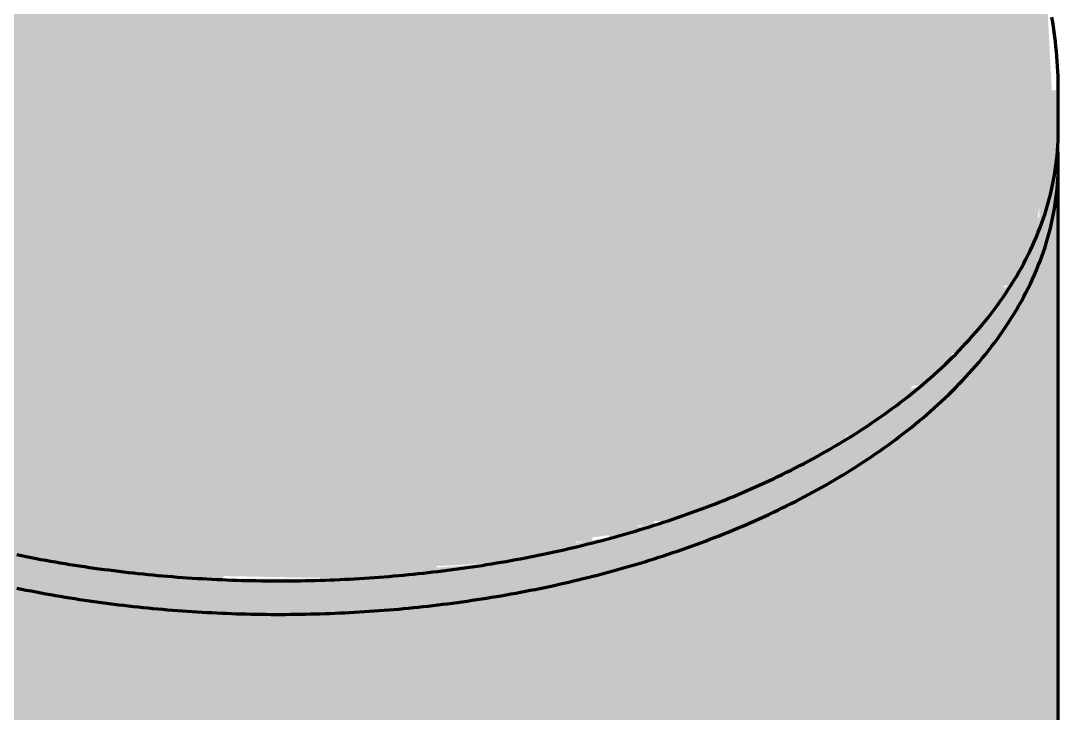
# Model space of a CAD drawing. Header units: millimetres. Extents: x 0 to 420, y 0 to 297.
# Drawn here: x 219.76 to 245.05, y 226.49 to 243.38 of the extents above; entities that cross this region are included whole.
import ezdxf

# ---------------------------------------------------------------- set-up
doc = ezdxf.new("R2010")
doc.units = ezdxf.units.MM
doc.layers.add('01-VISIBLE', color=7, linetype='CONTINUOUS', lineweight=70)
doc.layers.add('13-GRAFICA', color=30, linetype='CONTINUOUS', lineweight=18)

msp = doc.modelspace()

# ---------------------------------------------------------------- hatches: boundary and pattern name
at = {"layer": '13-GRAFICA', "true_color": 0xc4c8ce}
h = msp.add_hatch(color=7, dxfattribs=at)
h.dxf.hatch_style = 1
h.paths.add_polyline_path([(211.194, 248.675), (211.394, 248.675), (211.394, 248.775), (211.494, 248.775), (212.094, 249.475), (212.294, 249.475), (212.994, 250.275), (213.194, 250.275), (213.794, 250.975), (213.994, 250.975), (214.694, 251.775), (214.894, 251.775), (215.594, 252.575), (215.794, 252.575), (215.794, 252.675), (215.894, 252.675), (216.494, 253.375), (216.694, 253.375), (217.394, 254.175), (217.694, 254.175), (217.694, 254.275), (218.494, 254.275), (218.494, 254.375), (219.294, 254.375), (219.294, 254.075), (219.194, 254.075), (219.194, 252.675), (219.294, 252.675), (219.294, 252.175), (219.394, 252.175), (219.394, 251.975), (219.494, 251.975), (219.594, 251.375), (219.794, 251.275), (219.794, 251.075), (219.894, 251.075), (219.994, 250.675), (220.194, 250.575), (220.194, 250.375), (220.894, 249.775), (220.994, 249.475), (221.194, 249.475), (221.194, 249.375), (221.494, 249.275), (221.594, 249.075), (221.794, 249.075), (221.794, 248.975), (221.994, 248.975), (221.994, 248.875), (222.294, 248.875), (222.294, 248.775), (223.294, 248.775), (223.294, 248.875), (223.494, 248.875), (223.494, 248.775), (223.694, 248.775), (223.694, 248.675), (223.894, 248.675), (223.894, 248.575), (224.094, 248.575), (224.094, 248.475), (224.894, 248.375), (224.894, 248.275), (226.494, 248.175), (226.494, 248.275), (227.694, 248.375), (227.694, 248.475), (227.994, 248.475), (227.994, 248.575), (228.194, 248.575), (228.194, 248.675), (228.694, 248.775), (228.894, 249.075), (229.094, 249.075), (229.094, 249.175), (229.494, 249.475), (229.594, 249.875), (229.894, 249.975), (229.994, 249.775), (230.194, 249.775), (230.294, 249.575), (230.694, 249.475), (230.794, 249.275), (230.994, 249.275), (231.094, 249.075), (231.294, 249.075), (231.494, 248.775), (231.694, 248.775), (231.794, 248.575), (231.994, 248.575), (232.194, 248.275), (232.394, 248.275), (232.494, 248.075), (232.694, 248.075), (232.994, 247.675), (233.194, 247.675), (233.194, 247.575), (233.294, 247.575), (233.394, 247.375), (233.594, 247.375), (233.794, 247.075), (233.994, 247.075), (234.394, 246.575), (234.594, 246.575), (234.594, 246.475), (234.694, 246.475), (234.894, 246.175), (235.094, 246.175), (235.494, 245.675), (235.694, 245.675), (236.294, 244.975), (236.494, 244.975), (236.494, 244.875), (236.594, 244.875), (237.394, 243.975), (237.594, 243.975), (237.694, 243.775), (238.294, 243.775), (238.394, 243.975), (238.994, 244.175), (239.094, 244.375), (239.694, 244.575), (239.794, 244.775), (240.194, 244.875), (240.294, 245.075), (240.894, 245.275), (240.994, 245.475), (241.594, 245.675), (241.694, 245.875), (242.094, 245.975), (242.194, 246.175), (242.794, 246.375), (242.894, 246.575), (243.094, 246.575), (243.094, 246.675), (243.294, 246.775), (243.294, 246.675), (244.094, 245.975), (244.094, 245.575), (244.194, 245.575), (244.194, 245.275), (244.294, 245.275), (244.294, 244.975), (244.394, 244.975), (244.394, 244.675), (244.494, 244.675), (244.494, 244.275), (244.594, 244.275), (244.594, 243.975), (244.694, 243.975), (244.694, 243.575), (244.794, 243.575), (244.894, 241.675), (244.994, 241.675), (244.994, 239.775), (244.894, 239.775), (244.894, 239.475), (244.794, 239.475), (244.794, 239.175), (244.694, 239.175), (244.694, 238.875), (244.594, 238.875), (244.494, 238.175), (244.394, 238.175), (244.394, 237.875), (244.294, 237.875), (244.194, 237.375), (243.994, 237.275), (243.994, 237.075), (243.694, 236.875), (243.694, 236.675), (243.294, 236.375), (243.294, 236.175), (242.994, 235.975), (242.994, 235.775), (242.594, 235.475), (242.594, 235.275), (242.494, 235.275), (242.094, 234.775), (241.894, 234.775), (241.694, 234.475), (241.494, 234.475), (241.394, 234.275), (241.194, 234.275), (240.994, 233.975), (240.794, 233.975), (240.594, 233.675), (240.394, 233.675), (240.194, 233.375), (239.994, 233.375), (239.994, 233.275), (239.894, 233.275), (239.794, 233.075), (239.594, 233.075), (239.494, 232.875), (238.994, 232.775), (238.994, 232.675), (238.794, 232.675), (238.794, 232.575), (238.594, 232.575), (238.594, 232.475), (238.394, 232.475), (238.394, 232.375), (238.194, 232.375), (238.194, 232.275), (237.894, 232.275), (237.894, 232.175), (237.694, 232.175), (237.694, 232.075), (237.494, 232.075), (237.494, 231.975), (237.294, 231.975), (237.294, 231.875), (236.994, 231.875), (236.994, 231.775), (236.794, 231.775), (236.794, 231.675), (236.594, 231.675), (236.594, 231.575), (236.394, 231.575), (236.394, 231.475), (236.194, 231.475), (236.194, 231.375), (235.894, 231.375), (235.894, 231.275), (235.594, 231.275), (235.594, 231.175), (235.194, 231.175), (235.194, 231.075), (234.794, 231.075), (234.794, 230.975), (234.394, 230.975), (234.394, 230.875), (233.694, 230.775), (233.694, 230.675), (233.294, 230.675), (233.294, 230.575), (232.894, 230.575), (232.894, 230.475), (232.494, 230.475), (232.494, 230.375), (232.094, 230.375), (232.094, 230.275), (231.694, 230.275), (231.694, 230.175), (229.894, 230.075), (229.894, 229.975), (228.994, 229.975), (228.994, 229.875), (227.994, 229.875), (227.994, 229.775), (222.494, 229.875), (222.494, 229.975), (221.894, 229.975), (221.894, 230.075), (221.394, 230.075), (221.394, 230.175), (220.794, 230.175), (220.794, 230.275), (220.294, 230.275), (220.294, 230.375), (219.694, 230.375), (219.694, 230.475), (219.094, 230.475), (219.094, 230.575), (218.094, 230.675), (218.094, 230.775), (217.894, 230.775), (217.894, 230.875), (217.594, 230.875), (217.594, 230.975), (217.294, 230.975), (217.294, 231.075), (216.994, 231.075), (216.994, 231.175), (216.094, 231.375), (216.094, 231.475), (215.894, 231.475), (215.894, 231.575), (215.594, 231.575), (215.594, 231.675), (215.294, 231.675), (215.294, 231.775), (214.394, 231.975), (214.394, 232.075), (213.994, 232.175), (213.894, 232.375), (213.294, 232.575), (213.194, 232.775), (212.794, 232.875), (212.694, 233.075), (212.494, 233.075), (212.494, 233.175), (212.094, 233.275), (211.994, 233.475), (211.794, 233.475), (211.794, 233.575), (211.394, 233.675), (211.294, 233.875), (211.094, 233.875), (210.094, 234.975), (209.894, 234.975), (209.894, 235.075), (208.694, 236.175), (208.694, 236.375), (208.494, 236.475), (208.494, 236.675), (208.394, 236.675), (208.394, 236.875), (208.294, 236.875), (208.294, 237.075), (208.194, 237.075), (207.994, 237.675), (207.794, 237.775), (207.794, 237.975), (207.694, 237.975), (207.694, 238.175), (207.594, 238.175), (207.594, 238.375), (207.494, 238.375), (207.494, 238.575), (207.394, 238.575), (207.394, 238.875), (207.294, 238.875), (207.294, 239.875), (207.194, 239.875), (207.194, 240.775), (207.094, 240.775), (207.094, 242.475), (207.194, 242.475), (207.194, 242.875), (207.294, 242.875), (207.294, 243.175), (207.394, 243.175), (207.394, 243.475), (207.494, 243.475), (207.494, 243.875), (207.594, 243.875), (207.794, 244.775), (207.894, 244.775), (207.894, 244.975), (208.094, 245.075), (208.094, 245.275), (208.494, 245.575), (208.494, 245.775), (208.794, 245.975), (208.794, 246.175), (209.194, 246.475), (209.194, 246.675), (209.494, 246.875), (209.494, 247.075), (209.594, 247.075), (210.294, 247.875), (210.494, 247.875)])
h = msp.add_hatch(color=7, dxfattribs=at)
h.dxf.hatch_style = 1
h.paths.add_polyline_path([(207.094, 240.775), (207.194, 240.775), (207.294, 238.875), (207.394, 238.875), (207.394, 238.575), (207.494, 238.575), (207.494, 238.375), (207.594, 238.375), (207.794, 237.775), (207.994, 237.675), (207.994, 237.475), (208.094, 237.475), (208.094, 237.275), (208.194, 237.275), (208.194, 237.075), (208.294, 237.075), (208.494, 236.475), (208.694, 236.375), (208.694, 236.175), (208.794, 236.175), (209.894, 234.975), (210.094, 234.975), (211.094, 233.875), (211.294, 233.875), (211.394, 233.675), (211.594, 233.675), (211.594, 233.575), (211.994, 233.475), (212.094, 233.275), (212.694, 233.075), (212.794, 232.875), (213.194, 232.775), (213.294, 232.575), (213.894, 232.375), (213.994, 232.175), (214.194, 232.175), (214.194, 232.075), (214.394, 232.075), (214.394, 231.975), (214.694, 231.975), (214.694, 231.875), (214.994, 231.875), (214.994, 231.775), (215.294, 231.775), (215.294, 231.675), (215.594, 231.675), (215.594, 231.575), (215.894, 231.575), (215.894, 231.475), (216.094, 231.475), (216.094, 231.375), (216.394, 231.375), (216.394, 231.275), (216.694, 231.275), (216.694, 231.175), (216.994, 231.175), (216.994, 231.075), (217.894, 230.875), (217.894, 230.775), (218.094, 230.775), (218.094, 230.675), (218.594, 230.675), (218.594, 230.575), (219.094, 230.575), (219.094, 230.475), (219.694, 230.475), (219.694, 230.375), (220.294, 230.375), (220.294, 230.275), (220.794, 230.275), (220.794, 230.175), (221.394, 230.175), (221.394, 230.075), (221.894, 230.075), (221.894, 229.975), (222.494, 229.975), (222.494, 229.875), (224.694, 229.875), (224.694, 229.775), (227.994, 229.775), (227.994, 229.875), (228.994, 229.875), (228.994, 229.975), (231.694, 230.175), (231.694, 230.275), (232.094, 230.275), (232.094, 230.375), (232.494, 230.375), (232.494, 230.475), (232.894, 230.475), (232.894, 230.575), (234.094, 230.775), (234.094, 230.875), (234.394, 230.875), (234.394, 230.975), (235.594, 231.175), (235.594, 231.275), (236.194, 231.375), (236.194, 231.475), (236.394, 231.475), (236.394, 231.575), (236.594, 231.575), (236.594, 231.675), (236.794, 231.675), (236.794, 231.775), (236.994, 231.775), (236.994, 231.875), (237.294, 231.875), (237.294, 231.975), (237.494, 231.975), (237.494, 232.075), (237.694, 232.075), (237.694, 232.175), (237.894, 232.175), (237.894, 232.275), (238.194, 232.275), (238.194, 232.375), (238.394, 232.375), (238.394, 232.475), (238.594, 232.475), (238.594, 232.575), (238.794, 232.575), (238.794, 232.675), (238.994, 232.675), (238.994, 232.775), (239.494, 232.875), (239.494, 232.975), (239.794, 233.075), (239.994, 233.375), (240.194, 233.375), (240.394, 233.675), (240.594, 233.675), (240.794, 233.975), (240.994, 233.975), (241.194, 234.275), (241.394, 234.275), (241.394, 234.375), (241.694, 234.475), (241.894, 234.775), (242.094, 234.775), (242.094, 234.875), (242.594, 235.275), (242.594, 235.475), (242.994, 235.775), (242.994, 235.975), (243.294, 236.175), (243.294, 236.375), (243.694, 236.675), (243.694, 236.875), (243.794, 236.875), (243.794, 236.975), (243.994, 237.075), (243.994, 237.275), (244.194, 237.375), (244.294, 237.875), (244.394, 237.875), (244.394, 238.175), (244.494, 238.175), (244.494, 238.575), (244.594, 238.575), (244.594, 238.875), (244.694, 238.875), (244.694, 239.175), (244.794, 239.175), (244.794, 239.475), (244.894, 239.475), (244.894, 239.775), (244.994, 239.775), (244.994, 195.775), (244.894, 195.775), (244.894, 195.475), (244.794, 195.475), (244.794, 195.175), (244.694, 195.175), (244.694, 194.775), (244.594, 194.775), (244.594, 194.475), (244.494, 194.475), (244.294, 193.575), (244.194, 193.575), (244.094, 193.275), (243.794, 193.075), (243.794, 192.875), (243.394, 192.575), (243.394, 192.375), (243.094, 192.175), (243.094, 191.975), (242.994, 191.975), (242.994, 218.975), (242.794, 218.975), (242.294, 218.375), (242.094, 218.375), (241.594, 217.775), (241.394, 217.775), (240.794, 217.075), (240.594, 217.075), (240.594, 216.975), (240.294, 216.875), (240.194, 216.675), (239.994, 216.675), (239.994, 216.575), (239.794, 216.575), (239.794, 216.475), (239.594, 216.475), (239.594, 216.375), (239.394, 216.375), (239.394, 216.275), (238.794, 216.075), (238.694, 215.875), (238.494, 215.875), (238.494, 215.775), (238.294, 215.775), (238.294, 215.675), (238.094, 215.675), (238.094, 215.575), (237.894, 215.575), (237.894, 215.475), (237.694, 215.475), (237.694, 215.375), (237.494, 215.375), (237.494, 215.275), (237.294, 215.275), (237.294, 215.175), (237.094, 215.175), (237.094, 215.075), (236.794, 215.075), (236.794, 214.975), (236.494, 214.975), (236.494, 214.875), (236.194, 214.875), (236.194, 214.775), (235.894, 214.775), (235.894, 214.675), (235.594, 214.675), (235.594, 214.575), (235.294, 214.575), (235.294, 214.475), (234.994, 214.475), (234.994, 214.375), (234.594, 214.375), (234.594, 214.275), (234.294, 214.275), (234.294, 214.175), (233.994, 214.175), (233.994, 214.075), (233.694, 214.075), (233.694, 213.975), (233.394, 213.975), (233.394, 213.875), (232.294, 213.775), (232.294, 213.675), (231.594, 213.675), (231.594, 213.575), (230.994, 213.575), (230.994, 213.475), (230.394, 213.475), (230.394, 213.375), (229.794, 213.375), (229.794, 213.275), (229.194, 213.275), (229.194, 213.175), (224.294, 213.075), (224.294, 213.175), (223.494, 213.175), (223.494, 213.275), (222.594, 213.275), (222.594, 213.375), (221.694, 213.375), (221.694, 213.475), (220.094, 213.575), (220.094, 213.675), (219.294, 213.775), (219.294, 213.875), (218.994, 213.875), (218.994, 213.975), (218.594, 213.975), (218.594, 214.075), (217.794, 214.175), (217.794, 214.275), (217.494, 214.275), (217.494, 214.375), (217.094, 214.375), (217.094, 214.475), (216.694, 214.475), (216.694, 214.575), (215.994, 214.675), (215.994, 214.775), (215.794, 214.775), (215.794, 214.875), (215.594, 214.875), (215.594, 214.975), (215.394, 214.975), (215.394, 215.075), (215.194, 215.075), (215.194, 215.175), (214.894, 215.175), (214.894, 215.275), (214.694, 215.275), (214.694, 215.375), (214.494, 215.375), (214.494, 215.475), (214.294, 215.475), (214.294, 215.575), (214.094, 215.575), (214.094, 215.675), (213.794, 215.675), (213.794, 215.775), (213.594, 215.775), (213.594, 215.875), (213.394, 215.875), (213.394, 215.975), (213.194, 215.975), (213.194, 216.075), (212.994, 216.075), (212.994, 216.175), (212.694, 216.175), (212.594, 216.375), (212.394, 216.375), (212.294, 216.575), (212.094, 216.575), (211.894, 216.875), (211.694, 216.875), (211.494, 217.175), (211.294, 217.175), (211.094, 217.475), (210.894, 217.475), (210.894, 217.575), (210.594, 217.675), (210.394, 217.975), (210.194, 217.975), (209.994, 218.275), (209.794, 218.275), (209.794, 218.475), (209.394, 218.775), (209.394, 218.975), (208.994, 219.275), (208.994, 219.475), (208.594, 219.775), (208.594, 219.975), (208.494, 219.975), (208.494, 220.075), (208.194, 220.275), (208.194, 220.475), (207.994, 220.575), (207.894, 221.075), (207.794, 221.075), (207.794, 221.375), (207.694, 221.375), (207.594, 221.875), (207.494, 221.875), (207.394, 222.375), (207.294, 222.375), (207.294, 222.775), (207.194, 222.775), (207.194, 224.375), (207.094, 224.375)])

# ---------------------------------------------------------------- linework, layer by layer
at = {"layer": '01-VISIBLE'}
for p, q in [((245.052, 240.688), (245.052, 241.668)), ((245.052, 195.97), (245.052, 239.871))]:
    msp.add_line(p, q, dxfattribs=at)
for points in [[(245.052, 241.668), (245.051, 241.788), (245.049, 241.908), (245.046, 242.028), (245.041, 242.149), (245.034, 242.269), (245.027, 242.389), (245.018, 242.509), (245.007, 242.629), (244.996, 242.748), (244.983, 242.868), (244.968, 242.987), (244.952, 243.106), (244.935, 243.225), (244.916, 243.344), (244.897, 243.463)], [(239.487, 232.931), (239.591, 232.992), (239.695, 233.053), (239.798, 233.115), (239.901, 233.178), (240.003, 233.241), (240.105, 233.305), (240.206, 233.37), (240.307, 233.436), (240.408, 233.502), (240.508, 233.569), (240.607, 233.637), (240.706, 233.706), (240.805, 233.775), (240.903, 233.846), (241, 233.917), (241.097, 233.988), (241.193, 234.061), (241.288, 234.134), (241.383, 234.209), (241.478, 234.284), (241.571, 234.359), (241.664, 234.436), (241.756, 234.514), (241.848, 234.592), (241.939, 234.671), (242.029, 234.751), (242.118, 234.832), (242.206, 234.914), (242.294, 234.996), (242.381, 235.08), (242.467, 235.164), (242.552, 235.249), (242.636, 235.335), (242.72, 235.422), (242.802, 235.51), (242.883, 235.599), (242.964, 235.689), (243.043, 235.779), (243.122, 235.871), (243.199, 235.963), (243.275, 236.056), (243.35, 236.151), (243.424, 236.246), (243.497, 236.342), (243.568, 236.439), (243.639, 236.536), (243.708, 236.635), (243.775, 236.735), (243.841, 236.835), (243.906, 236.937), (243.97, 237.039), (244.032, 237.142), (244.093, 237.247), (244.152, 237.352), (244.209, 237.457), (244.265, 237.564), (244.319, 237.672), (244.372, 237.78), (244.423, 237.889), (244.472, 237.999), (244.52, 238.11), (244.565, 238.221), (244.609, 238.333), (244.651, 238.446), (244.691, 238.56), (244.729, 238.674), (244.765, 238.789), (244.799, 238.905), (244.831, 239.021), (244.861, 239.138), (244.889, 239.255), (244.915, 239.372), (244.938, 239.49), (244.96, 239.609), (244.979, 239.728), (244.996, 239.847), (245.011, 239.967), (245.023, 240.087), (245.033, 240.207), (245.041, 240.327), (245.047, 240.447), (245.051, 240.567), (245.052, 240.688)], [(245.052, 239.871), (245.051, 239.939), (245.05, 240.008), (245.048, 240.076), (245.046, 240.144), (245.043, 240.212), (245.039, 240.28)], [(239.487, 232.115), (239.591, 232.175), (239.695, 232.237), (239.798, 232.299), (239.901, 232.361), (240.003, 232.425), (240.105, 232.489), (240.206, 232.554), (240.307, 232.619), (240.408, 232.686), (240.508, 232.753), (240.607, 232.821), (240.706, 232.89), (240.805, 232.959), (240.903, 233.029), (241, 233.1), (241.097, 233.172), (241.193, 233.245), (241.288, 233.318), (241.383, 233.392), (241.478, 233.467), (241.571, 233.543), (241.664, 233.62), (241.756, 233.697), (241.848, 233.775), (241.939, 233.855), (242.029, 233.935), (242.118, 234.015), (242.206, 234.097), (242.294, 234.18), (242.381, 234.263), (242.467, 234.347), (242.552, 234.433), (242.636, 234.519), (242.72, 234.606), (242.802, 234.694), (242.883, 234.782), (242.964, 234.872), (243.043, 234.963), (243.122, 235.054), (243.199, 235.147), (243.275, 235.24), (243.35, 235.334), (243.424, 235.429), (243.497, 235.525), (243.568, 235.622), (243.639, 235.72), (243.708, 235.819), (243.775, 235.918), (243.841, 236.019), (243.906, 236.12), (243.97, 236.223), (244.032, 236.326), (244.093, 236.43), (244.152, 236.535), (244.209, 236.641), (244.265, 236.748), (244.319, 236.855), (244.372, 236.963), (244.423, 237.073), (244.472, 237.183), (244.52, 237.293), (244.565, 237.405), (244.609, 237.517), (244.651, 237.63), (244.691, 237.743), (244.729, 237.858), (244.765, 237.973), (244.799, 238.088), (244.831, 238.204), (244.861, 238.321), (244.889, 238.438), (244.915, 238.556), (244.938, 238.674), (244.96, 238.793), (244.979, 238.911), (244.996, 239.031), (245.011, 239.15), (245.023, 239.27), (245.033, 239.39), (245.041, 239.51), (245.047, 239.631), (245.051, 239.751), (245.052, 239.871)], [(219.656, 230.358), (219.773, 230.334), (219.891, 230.311), (220.009, 230.288), (220.127, 230.265), (220.245, 230.243), (220.363, 230.222), (220.481, 230.2), (220.599, 230.18), (220.717, 230.159), (220.836, 230.14), (220.954, 230.12), (221.073, 230.102), (221.191, 230.083), (221.31, 230.065), (221.429, 230.048), (221.548, 230.031), (221.666, 230.014), (221.785, 229.998), (221.904, 229.983), (222.023, 229.968), (222.143, 229.953), (222.262, 229.939), (222.381, 229.925), (222.5, 229.912), (222.62, 229.899), (222.739, 229.886), (222.858, 229.874), (222.978, 229.863), (223.097, 229.852), (223.217, 229.841), (223.336, 229.831), (223.456, 229.821), (223.576, 229.812), (223.695, 229.803), (223.815, 229.794), (223.935, 229.787), (224.055, 229.779), (224.175, 229.772), (224.294, 229.765), (224.414, 229.759), (224.534, 229.753), (224.654, 229.748), (224.774, 229.743), (224.894, 229.739), (225.014, 229.735), (225.134, 229.731), (225.254, 229.728), (225.374, 229.725), (225.494, 229.723), (225.614, 229.721), (225.734, 229.72), (225.854, 229.719), (225.974, 229.718), (226.094, 229.718), (226.214, 229.719), (226.334, 229.719), (226.454, 229.721), (226.574, 229.722), (226.694, 229.724), (226.814, 229.727), (226.934, 229.73), (227.054, 229.733), (227.174, 229.737), (227.294, 229.742), (227.414, 229.746), (227.534, 229.752), (227.654, 229.757), (227.773, 229.763), (227.893, 229.77), (228.013, 229.777), (228.133, 229.784), (228.253, 229.792), (228.372, 229.8), (228.492, 229.809), (228.612, 229.818), (228.731, 229.828), (228.851, 229.838), (228.971, 229.848), (229.09, 229.859), (229.21, 229.871), (229.329, 229.883), (229.448, 229.895), (229.568, 229.908), (229.687, 229.921), (229.806, 229.935), (229.926, 229.949), (230.045, 229.963), (230.164, 229.978), (230.283, 229.994), (230.402, 230.01), (230.521, 230.026), (230.639, 230.043), (230.758, 230.06), (230.877, 230.078), (230.996, 230.096), (231.114, 230.115), (231.233, 230.134), (231.351, 230.154), (231.469, 230.174), (231.588, 230.194), (231.706, 230.215), (231.824, 230.237), (231.942, 230.259), (232.06, 230.281), (232.178, 230.304), (232.295, 230.327), (232.413, 230.351), (232.53, 230.376), (232.648, 230.4), (232.765, 230.426), (232.882, 230.452), (232.999, 230.478), (233.116, 230.505), (233.233, 230.532), (233.35, 230.56), (233.467, 230.588), (233.583, 230.617), (233.7, 230.646), (233.816, 230.676), (233.932, 230.706), (234.048, 230.737), (234.164, 230.768), (234.28, 230.8), (234.395, 230.833), (234.511, 230.865), (234.626, 230.899), (234.741, 230.933), (234.856, 230.967), (234.971, 231.002), (235.086, 231.038), (235.2, 231.074), (235.314, 231.11), (235.429, 231.147), (235.543, 231.185), (235.656, 231.223), (235.77, 231.262), (235.883, 231.301), (235.997, 231.341), (236.11, 231.381), (236.222, 231.422), (236.335, 231.464), (236.447, 231.506), (236.56, 231.548), (236.672, 231.592), (236.783, 231.636), (236.895, 231.68), (237.006, 231.725), (237.117, 231.771), (237.228, 231.817), (237.338, 231.863), (237.449, 231.911), (237.559, 231.959), (237.668, 232.007), (237.778, 232.057), (237.887, 232.106), (237.996, 232.157), (238.105, 232.208), (238.213, 232.26), (238.321, 232.312), (238.429, 232.365), (238.536, 232.419), (238.643, 232.473), (238.75, 232.528), (238.856, 232.583), (238.962, 232.64), (239.068, 232.697), (239.173, 232.754), (239.278, 232.813), (239.383, 232.871), (239.487, 232.931)], [(219.656, 229.542), (219.773, 229.518), (219.891, 229.494), (220.009, 229.471), (220.127, 229.449), (220.245, 229.427), (220.363, 229.405), (220.481, 229.384), (220.599, 229.363), (220.717, 229.343), (220.836, 229.323), (220.954, 229.304), (221.073, 229.285), (221.191, 229.267), (221.31, 229.249), (221.429, 229.231), (221.548, 229.214), (221.666, 229.198), (221.785, 229.182), (221.904, 229.166), (222.023, 229.151), (222.143, 229.136), (222.262, 229.122), (222.381, 229.108), (222.5, 229.095), (222.62, 229.082), (222.739, 229.07), (222.858, 229.058), (222.978, 229.046), (223.097, 229.035), (223.217, 229.025), (223.336, 229.014), (223.456, 229.005), (223.576, 228.995), (223.695, 228.986), (223.815, 228.978), (223.935, 228.97), (224.055, 228.962), (224.175, 228.955), (224.294, 228.949), (224.414, 228.943), (224.534, 228.937), (224.654, 228.931), (224.774, 228.927), (224.894, 228.922), (225.014, 228.918), (225.134, 228.915), (225.254, 228.911), (225.374, 228.909), (225.494, 228.906), (225.614, 228.905), (225.734, 228.903), (225.854, 228.902), (225.974, 228.902), (226.094, 228.902), (226.214, 228.902), (226.334, 228.903), (226.454, 228.904), (226.574, 228.906), (226.694, 228.908), (226.814, 228.911), (226.934, 228.914), (227.054, 228.917), (227.174, 228.921), (227.294, 228.925), (227.414, 228.93), (227.534, 228.935), (227.654, 228.941), (227.773, 228.947), (227.893, 228.953), (228.013, 228.96), (228.133, 228.968), (228.253, 228.976), (228.372, 228.984), (228.492, 228.993), (228.612, 229.002), (228.731, 229.011), (228.851, 229.021), (228.971, 229.032), (229.09, 229.043), (229.21, 229.054), (229.329, 229.066), (229.448, 229.078), (229.568, 229.091), (229.687, 229.104), (229.806, 229.118), (229.926, 229.132), (230.045, 229.147), (230.164, 229.162), (230.283, 229.177), (230.402, 229.193), (230.521, 229.209), (230.639, 229.226), (230.758, 229.244), (230.877, 229.261), (230.996, 229.28), (231.114, 229.298), (231.233, 229.317), (231.351, 229.337), (231.469, 229.357), (231.588, 229.378), (231.706, 229.399), (231.824, 229.42), (231.942, 229.442), (232.06, 229.465), (232.178, 229.488), (232.295, 229.511), (232.413, 229.535), (232.53, 229.559), (232.648, 229.584), (232.765, 229.609), (232.882, 229.635), (232.999, 229.661), (233.116, 229.688), (233.233, 229.716), (233.35, 229.743), (233.467, 229.772), (233.583, 229.8), (233.7, 229.83), (233.816, 229.859), (233.932, 229.89), (234.048, 229.921), (234.164, 229.952), (234.28, 229.984), (234.395, 230.016), (234.511, 230.049), (234.626, 230.082), (234.741, 230.116), (234.856, 230.151), (234.971, 230.186), (235.086, 230.221), (235.2, 230.257), (235.314, 230.294), (235.429, 230.331), (235.543, 230.368), (235.656, 230.406), (235.77, 230.445), (235.883, 230.485), (235.997, 230.524), (236.11, 230.565), (236.222, 230.606), (236.335, 230.647), (236.447, 230.689), (236.56, 230.732), (236.672, 230.775), (236.783, 230.819), (236.895, 230.863), (237.006, 230.908), (237.117, 230.954), (237.228, 231), (237.338, 231.047), (237.449, 231.094), (237.559, 231.142), (237.668, 231.191), (237.778, 231.24), (237.887, 231.29), (237.996, 231.34), (238.105, 231.391), (238.213, 231.443), (238.321, 231.496), (238.429, 231.548), (238.536, 231.602), (238.643, 231.656), (238.75, 231.711), (238.856, 231.767), (238.962, 231.823), (239.068, 231.88), (239.173, 231.938), (239.278, 231.996), (239.383, 232.055), (239.487, 232.115)]]:
    msp.add_lwpolyline(points, dxfattribs=at)

doc.saveas('drawing.dxf')
